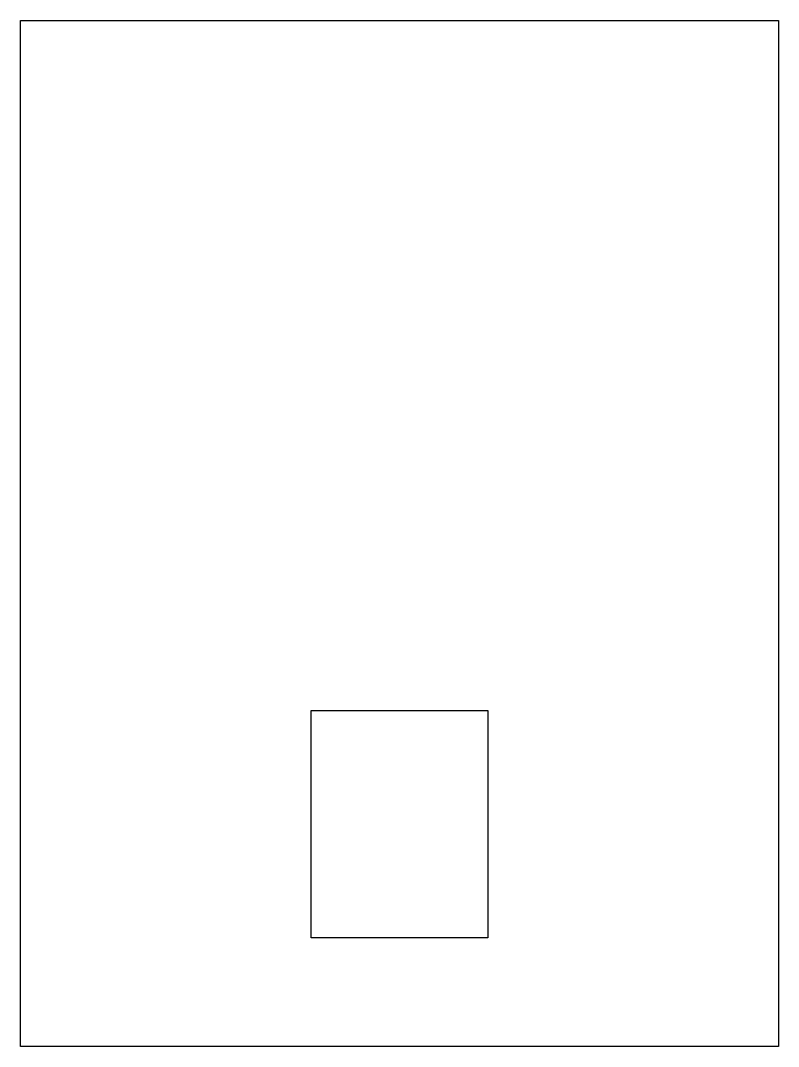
# Model space of a CAD drawing. Header units: metres. Extents: x -0.75 to 0.75, y -1.01 to 1.01.
import ezdxf

# ---------------------------------------------------------------- set-up
doc = ezdxf.new("R2010")
doc.units = ezdxf.units.M

msp = doc.modelspace()

# ---------------------------------------------------------------- linework, layer by layer
at = {"layer": 'Mark'}
for points in [[(0.75, -1.015), (-0.75, -1.015), (-0.75, 1.015), (0.75, 1.015)], [(0.175, -0.8), (-0.175, -0.8), (-0.175, -0.35), (0.175, -0.35)]]:
    msp.add_lwpolyline(points, close=True, dxfattribs=at)

doc.saveas('drawing.dxf')
